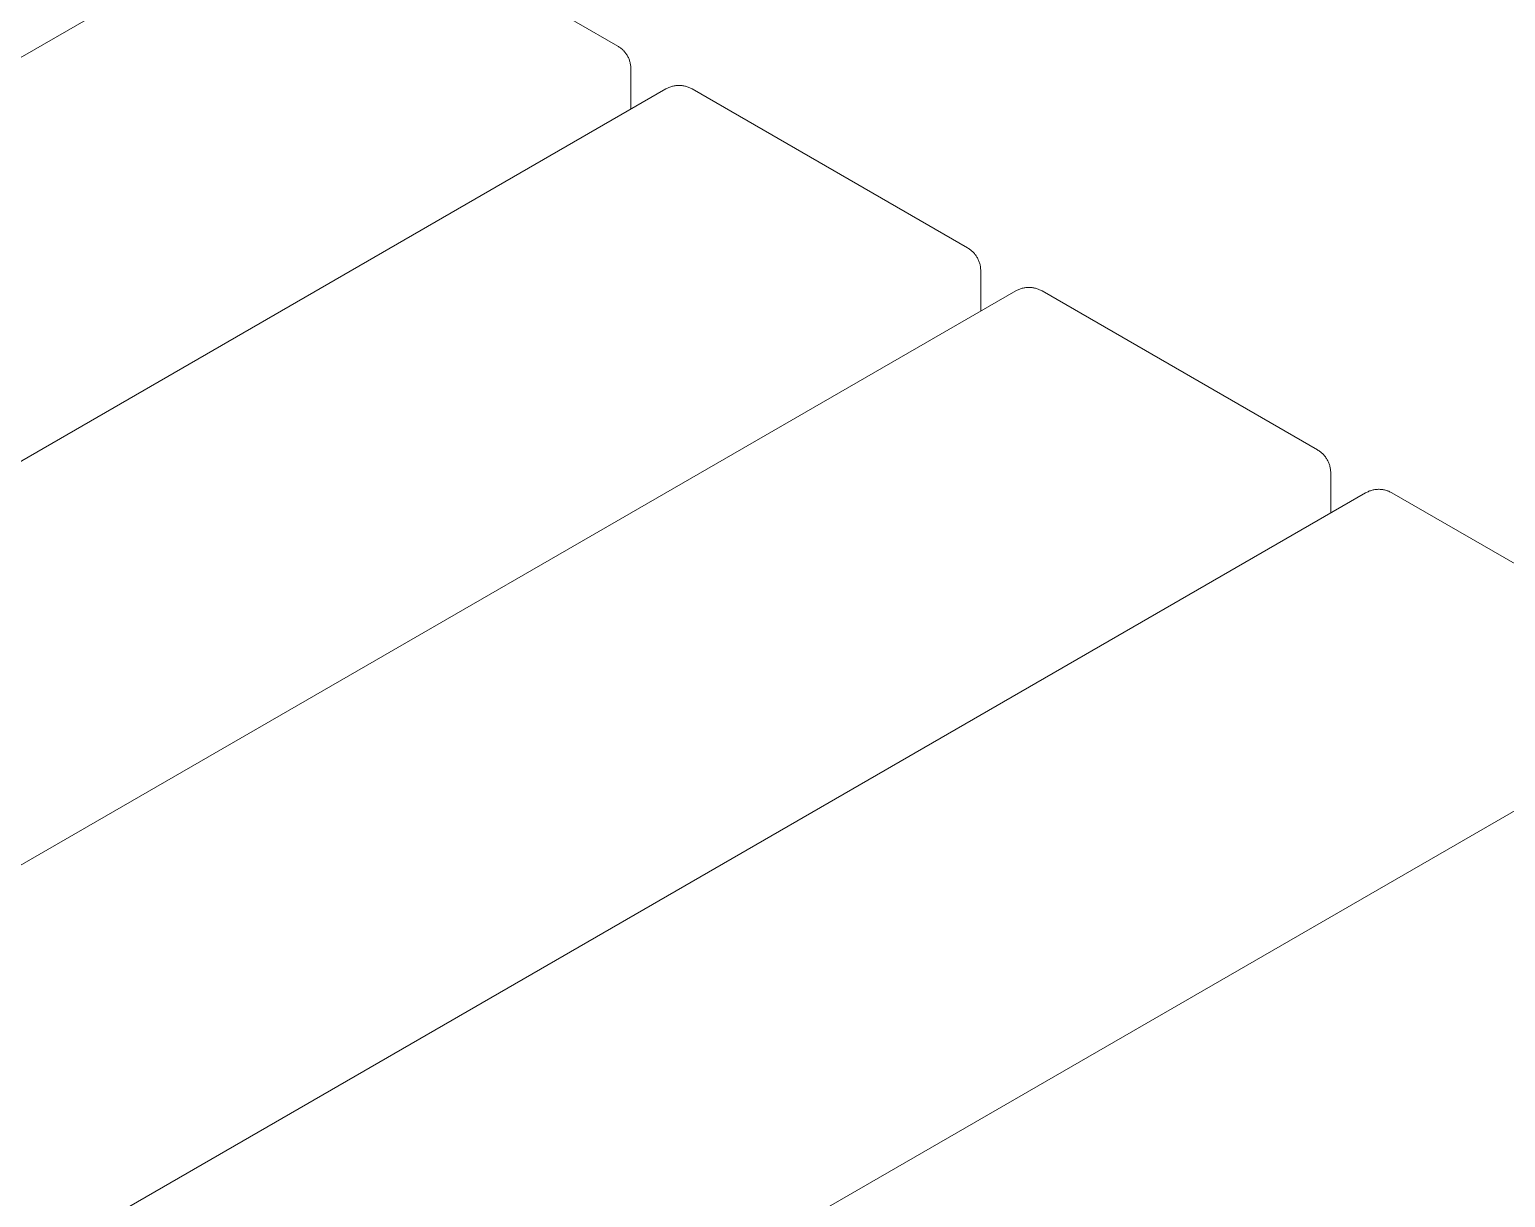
# Model space of a CAD drawing. Header units: millimetres. Extents: x -402 to 3954, y -41 to 3282.
# Drawn here: x 3569.5 to 3750.9, y 1274.8 to 1418.4 of the extents above; entities that cross this region are included whole.
import ezdxf

# ---------------------------------------------------------------- set-up
doc = ezdxf.new("R2010")
doc.units = ezdxf.units.MM
doc.layers.add('ZANO_R', color=7, linetype='Continuous', lineweight=0)

msp = doc.modelspace()

# ---------------------------------------------------------------- linework, layer by layer
at = {"layer": 'ZANO_R'}
for p, q in [((3403.42, 1319.67), (3604.69, 1435.87)), ((3607.93, 1435.87), (3641.78, 1416.33)), ((3641.78, 1416.33), (3641.87, 1416.27)), ((3641.87, 1416.27), (3641.96, 1416.21)), ((3641.96, 1416.21), (3642.05, 1416.15)), ((3642.05, 1416.15), (3642.14, 1416.09)), ((3642.14, 1416.09), (3642.22, 1416.02)), ((3642.22, 1416.02), (3642.31, 1415.95)), ((3642.31, 1415.95), (3642.39, 1415.87)), ((3642.39, 1415.87), (3642.46, 1415.8)), ((3642.46, 1415.8), (3642.54, 1415.72)), ((3642.54, 1415.72), (3642.61, 1415.63)), ((3642.61, 1415.63), (3642.68, 1415.55)), ((3642.68, 1415.55), (3642.75, 1415.46)), ((3642.75, 1415.46), (3642.81, 1415.38)), ((3642.81, 1415.38), (3642.87, 1415.28)), ((3642.87, 1415.28), (3642.93, 1415.19)), ((3642.93, 1415.19), (3642.99, 1415.1)), ((3642.99, 1415.1), (3643.04, 1415)), ((3643.04, 1415), (3643.09, 1414.9)), ((3643.09, 1414.9), (3643.13, 1414.8)), ((3643.13, 1414.8), (3643.17, 1414.7)), ((3643.17, 1414.7), (3643.21, 1414.6)), ((3643.21, 1414.6), (3643.24, 1414.5)), ((3643.24, 1414.5), (3643.28, 1414.39)), ((3643.28, 1414.39), (3643.3, 1414.29)), ((3643.3, 1414.29), (3643.33, 1414.18)), ((3643.33, 1414.18), (3643.35, 1414.07)), ((3643.35, 1414.07), (3643.36, 1413.96)), ((3643.36, 1413.96), (3643.38, 1413.85)), ((3643.38, 1413.85), (3643.39, 1413.75)), ((3643.39, 1413.75), (3643.39, 1413.64)), ((3643.39, 1413.64), (3643.39, 1413.53)), ((3643.39, 1413.53), (3643.39, 1408.57)), ((3647.69, 1411.05), (3647.79, 1411.1)), ((3647.79, 1411.1), (3647.88, 1411.15)), ((3647.88, 1411.15), (3647.98, 1411.2)), ((3647.98, 1411.2), (3648.08, 1411.24)), ((3648.08, 1411.24), (3648.18, 1411.28)), ((3648.18, 1411.28), (3648.29, 1411.31)), ((3648.29, 1411.31), (3648.39, 1411.35)), ((3648.39, 1411.35), (3648.5, 1411.38)), ((3648.5, 1411.38), (3648.6, 1411.4)), ((3648.6, 1411.4), (3648.71, 1411.42)), ((3648.71, 1411.42), (3648.82, 1411.44)), ((3648.82, 1411.44), (3648.93, 1411.46)), ((3648.93, 1411.46), (3649.03, 1411.47)), ((3649.03, 1411.47), (3649.14, 1411.48)), ((3649.14, 1411.48), (3649.25, 1411.48)), ((3649.25, 1411.48), (3649.36, 1411.48)), ((3649.36, 1411.48), (3649.47, 1411.48)), ((3649.47, 1411.48), (3649.58, 1411.47)), ((3649.58, 1411.47), (3649.69, 1411.46)), ((3649.69, 1411.46), (3649.8, 1411.44)), ((3649.8, 1411.44), (3649.9, 1411.42)), ((3649.9, 1411.42), (3650.01, 1411.4)), ((3650.01, 1411.4), (3650.12, 1411.38)), ((3650.12, 1411.38), (3650.22, 1411.35)), ((3650.22, 1411.35), (3650.33, 1411.31)), ((3650.33, 1411.31), (3650.43, 1411.28)), ((3650.43, 1411.28), (3650.53, 1411.24)), ((3650.53, 1411.24), (3650.63, 1411.2)), ((3650.63, 1411.2), (3650.73, 1411.15)), ((3650.73, 1411.15), (3650.83, 1411.1)), ((3650.83, 1411.1), (3650.92, 1411.05)), ((3446.42, 1294.84), (3647.69, 1411.05)), ((3650.92, 1411.05), (3684.77, 1391.5)), ((3684.77, 1391.5), (3684.87, 1391.45)), ((3684.87, 1391.45), (3684.96, 1391.39)), ((3684.96, 1391.39), (3685.05, 1391.33)), ((3685.05, 1391.33), (3685.14, 1391.26)), ((3685.14, 1391.26), (3685.22, 1391.19)), ((3685.22, 1391.19), (3685.31, 1391.12)), ((3685.31, 1391.12), (3685.39, 1391.05)), ((3685.39, 1391.05), (3685.46, 1390.97)), ((3685.46, 1390.97), (3685.54, 1390.89)), ((3685.54, 1390.89), (3685.61, 1390.81)), ((3685.61, 1390.81), (3685.68, 1390.72)), ((3685.68, 1390.72), (3685.75, 1390.64)), ((3685.75, 1390.64), (3685.81, 1390.55)), ((3685.81, 1390.55), (3685.87, 1390.46)), ((3685.87, 1390.46), (3685.93, 1390.37)), ((3685.93, 1390.37), (3685.99, 1390.27)), ((3685.99, 1390.27), (3686.04, 1390.18)), ((3686.04, 1390.18), (3686.08, 1390.08)), ((3686.08, 1390.08), (3686.13, 1389.98)), ((3686.13, 1389.98), (3686.17, 1389.88)), ((3686.17, 1389.88), (3686.21, 1389.77)), ((3686.21, 1389.77), (3686.24, 1389.67)), ((3686.24, 1389.67), (3686.27, 1389.57)), ((3686.27, 1389.57), (3686.3, 1389.46)), ((3686.3, 1389.46), (3686.33, 1389.35)), ((3686.33, 1389.35), (3686.35, 1389.25)), ((3686.35, 1389.25), (3686.36, 1389.14)), ((3686.36, 1389.14), (3686.38, 1389.03)), ((3686.38, 1389.03), (3686.38, 1388.92)), ((3686.38, 1388.92), (3686.39, 1388.81)), ((3686.39, 1388.81), (3686.39, 1388.7)), ((3686.39, 1388.7), (3686.39, 1383.74)), ((3489.42, 1270.02), (3690.69, 1386.22)), ((3690.69, 1386.22), (3690.78, 1386.27)), ((3690.78, 1386.27), (3690.88, 1386.32)), ((3690.88, 1386.32), (3690.98, 1386.37)), ((3690.98, 1386.37), (3691.08, 1386.41)), ((3691.08, 1386.41), (3691.18, 1386.45)), ((3691.18, 1386.45), (3691.29, 1386.49)), ((3691.29, 1386.49), (3691.39, 1386.52)), ((3691.39, 1386.52), (3691.5, 1386.55)), ((3691.5, 1386.55), (3691.6, 1386.58)), ((3691.6, 1386.58), (3691.71, 1386.6)), ((3691.71, 1386.6), (3691.82, 1386.62)), ((3691.82, 1386.62), (3691.92, 1386.63)), ((3691.92, 1386.63), (3692.03, 1386.64)), ((3692.03, 1386.64), (3692.14, 1386.65)), ((3692.14, 1386.65), (3692.25, 1386.65)), ((3692.25, 1386.65), (3692.36, 1386.65)), ((3692.36, 1386.65), (3692.47, 1386.65)), ((3692.47, 1386.65), (3692.58, 1386.64)), ((3692.58, 1386.64), (3692.69, 1386.63)), ((3692.69, 1386.63), (3692.8, 1386.62)), ((3692.8, 1386.62), (3692.9, 1386.6)), ((3692.9, 1386.6), (3693.01, 1386.58)), ((3693.01, 1386.58), (3693.12, 1386.55)), ((3693.12, 1386.55), (3693.22, 1386.52)), ((3693.22, 1386.52), (3693.33, 1386.49)), ((3693.33, 1386.49), (3693.43, 1386.45)), ((3693.43, 1386.45), (3693.53, 1386.41)), ((3693.53, 1386.41), (3693.63, 1386.37)), ((3693.63, 1386.37), (3693.73, 1386.32)), ((3693.73, 1386.32), (3693.83, 1386.27)), ((3693.83, 1386.27), (3693.92, 1386.22)), ((3693.92, 1386.22), (3727.77, 1366.68)), ((3727.77, 1366.68), (3727.87, 1366.62)), ((3727.87, 1366.62), (3727.96, 1366.56)), ((3727.96, 1366.56), (3728.05, 1366.5)), ((3728.05, 1366.5), (3728.14, 1366.43)), ((3728.14, 1366.43), (3728.22, 1366.37)), ((3728.22, 1366.37), (3728.3, 1366.29)), ((3728.3, 1366.29), (3728.38, 1366.22)), ((3728.38, 1366.22), (3728.46, 1366.14)), ((3728.46, 1366.14), (3728.54, 1366.06)), ((3728.54, 1366.06), (3728.61, 1365.98)), ((3728.61, 1365.98), (3728.68, 1365.9)), ((3728.68, 1365.9), (3728.75, 1365.81)), ((3728.75, 1365.81), (3728.81, 1365.72)), ((3728.81, 1365.72), (3728.87, 1365.63)), ((3728.87, 1365.63), (3728.93, 1365.54)), ((3728.93, 1365.54), (3728.98, 1365.45)), ((3728.98, 1365.45), (3729.04, 1365.35)), ((3729.04, 1365.35), (3729.08, 1365.25)), ((3729.08, 1365.25), (3729.13, 1365.15)), ((3729.13, 1365.15), (3729.17, 1365.05)), ((3729.17, 1365.05), (3729.21, 1364.95)), ((3729.21, 1364.95), (3729.24, 1364.84)), ((3729.24, 1364.84), (3729.27, 1364.74)), ((3729.27, 1364.74), (3729.3, 1364.63)), ((3729.3, 1364.63), (3729.32, 1364.53)), ((3729.32, 1364.53), (3729.34, 1364.42)), ((3729.34, 1364.42), (3729.36, 1364.31)), ((3729.36, 1364.31), (3729.37, 1364.2)), ((3729.37, 1364.2), (3729.38, 1364.09)), ((3729.38, 1364.09), (3729.39, 1363.99)), ((3729.39, 1363.99), (3729.39, 1363.88)), ((3729.39, 1363.88), (3729.39, 1358.91)), ((3532.42, 1245.19), (3733.69, 1361.4)), ((3733.69, 1361.4), (3733.78, 1361.45)), ((3733.78, 1361.45), (3733.88, 1361.5)), ((3733.88, 1361.5), (3733.98, 1361.54)), ((3733.98, 1361.54), (3734.08, 1361.59)), ((3734.08, 1361.59), (3734.18, 1361.63)), ((3734.18, 1361.63), (3734.28, 1361.66)), ((3734.28, 1361.66), (3734.39, 1361.7)), ((3734.39, 1361.7), (3734.49, 1361.73)), ((3734.49, 1361.73), (3734.6, 1361.75)), ((3734.6, 1361.75), (3734.71, 1361.77)), ((3734.71, 1361.77), (3734.82, 1361.79)), ((3734.82, 1361.79), (3734.92, 1361.81)), ((3734.92, 1361.81), (3735.03, 1361.82)), ((3735.03, 1361.82), (3735.14, 1361.82)), ((3735.14, 1361.82), (3735.25, 1361.83)), ((3735.25, 1361.83), (3735.36, 1361.83)), ((3735.36, 1361.83), (3735.47, 1361.82)), ((3735.47, 1361.82), (3735.58, 1361.82)), ((3735.58, 1361.82), (3735.69, 1361.81)), ((3735.69, 1361.81), (3735.79, 1361.79)), ((3735.79, 1361.79), (3735.9, 1361.77)), ((3735.9, 1361.77), (3736.01, 1361.75)), ((3736.01, 1361.75), (3736.12, 1361.73)), ((3736.12, 1361.73), (3736.22, 1361.7)), ((3736.22, 1361.7), (3736.33, 1361.66)), ((3736.33, 1361.66), (3736.43, 1361.63)), ((3736.43, 1361.63), (3736.53, 1361.59)), ((3736.53, 1361.59), (3736.63, 1361.54)), ((3736.63, 1361.54), (3736.73, 1361.5)), ((3736.73, 1361.5), (3736.83, 1361.45)), ((3736.83, 1361.45), (3736.92, 1361.4)), ((3736.92, 1361.4), (3770.77, 1341.85)), ((3575.41, 1220.37), (3776.69, 1336.57))]:
    msp.add_line(p, q, dxfattribs=at)

doc.saveas('drawing.dxf')
